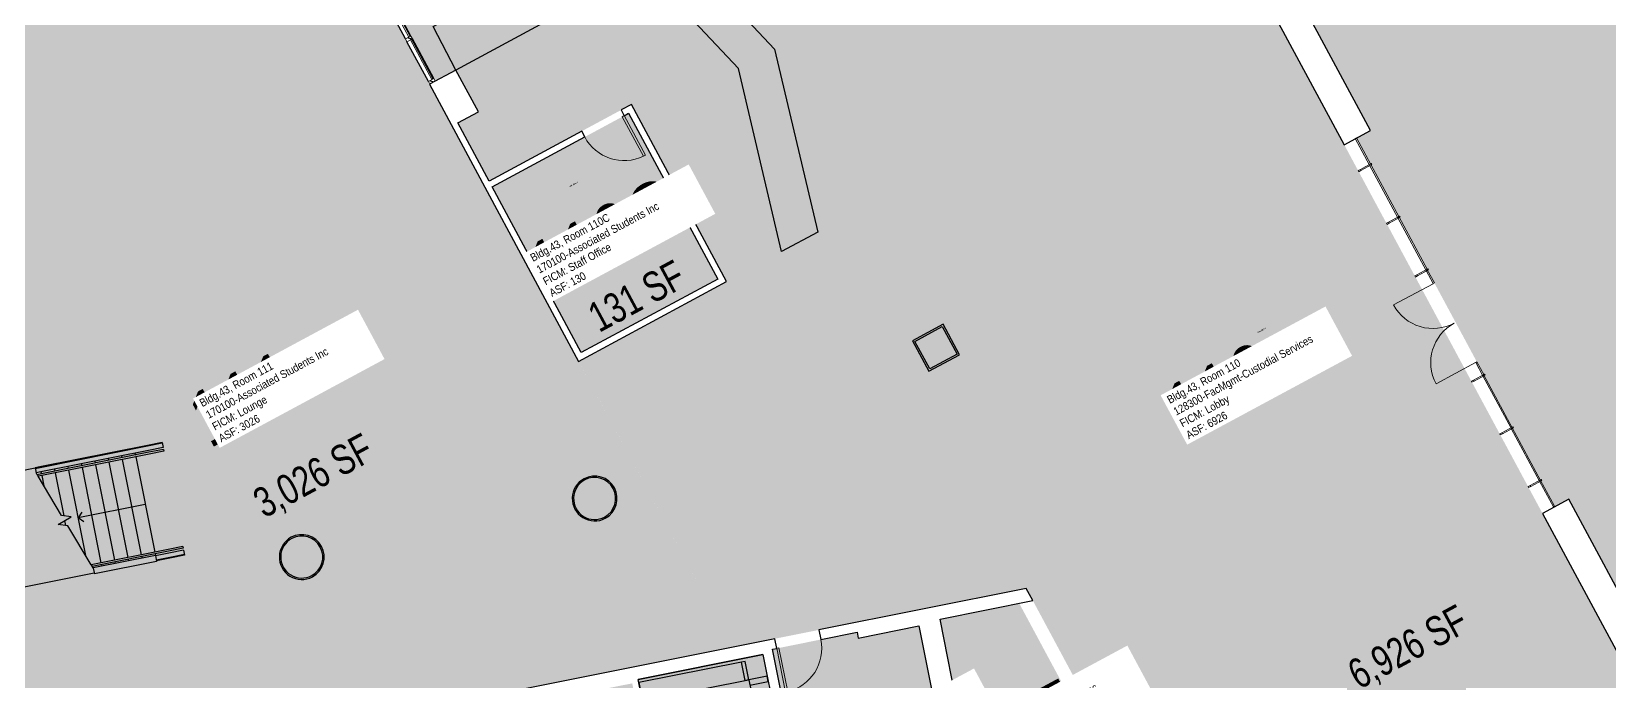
# Model space of a CAD drawing. Header units: inches. Extents: x 69213682 to 69221478, y 27658977 to 27667505.
# Drawn here: x 69216104 to 69217372, y 27664885 to 27665407 of the extents above; entities that cross this region are included whole.
import ezdxf
from ezdxf.enums import TextEntityAlignment as Align

# ---------------------------------------------------------------- set-up
doc = ezdxf.new("R2010")
doc.units = ezdxf.units.IN
doc.header["$LTSCALE"] = 100
doc.header["$MEASUREMENT"] = 0
for name, color, linetype in [('A-DOOR', 2, 'CONTINUOUS'), ('A-FLOR', 3, 'CONTINUOUS'), ('A-GLAZ', 1, 'CONTINUOUS'), ('A-IDEN-RNUM', 7, 'CONTINUOUS'), ('A-IDEN-SNUM', 4, 'CONTINUOUS'), ('A-IDEN-VNUM', 4, 'CONTINUOUS'), ('A-WALL', 5, 'CONTINUOUS'), ('AREA-TEXT', 3, 'CONTINUOUS'), ('Rooms-Category-Color', 7, 'CONTINUOUS'), ('Rooms-College-Color', 7, 'CONTINUOUS'), ('Rooms-Department-Color', 7, 'CONTINUOUS'), ('Rooms-Division-Color', 7, 'CONTINUOUS'), ('Rooms-Information', 7, 'CONTINUOUS')]:
    doc.layers.add(name, color=color, linetype=linetype)
doc.styles.add('CP_AREA', font='arial.ttf', dxfattribs={"height": 15})
doc.styles.add('CP_ROOMSNUMBER', font='arial.ttf', dxfattribs={"height": 1})
doc.styles.add('CP_ROOMVNUMBER', font='arial.ttf', dxfattribs={"width": 0.85, "height": 0.075})

# ---------------------------------------------------------------- blocks, each defined once
blk = doc.blocks.new('Single-Flush - 36_ x 84_ C1 SOLID CORE-1345-BACKGROUND Level 1 Parent View')
at = {"layer": 'A-DOOR', "lineweight": 20}
for p, q in [((16.2, -2.6), (16.2, -38.6)), ((18, -2.6), (16.2, -2.6)), ((18, -2.6), (18, -38.6)), ((18, -38.6), (16.2, -38.6))]:
    blk.add_line(p, q, dxfattribs=at)
at = {"layer": 'A-DOOR', "lineweight": 5}
blk.add_arc((18, -2.6), 36.1, 180, 267.2188, dxfattribs=at)
blk = doc.blocks.new('Single-Flush - 36_ x 84_-967-BACKGROUND Level 1 Parent View')
at = {"layer": 'A-DOOR', "lineweight": 20}
for p, q in [((16.2, 3.9), (16.2, 40)), ((18, 40), (16.2, 40)), ((18, 3.9), (18, 40)), ((18, 3.9), (16.2, 3.9))]:
    blk.add_line(p, q, dxfattribs=at)
at = {"layer": 'A-DOOR', "lineweight": 5}
blk.add_arc((18, 3.9), 36.1, 92.7812, 180, dxfattribs=at)
blk = doc.blocks.new('System Panel - Glazed-1036-BACKGROUND Level 1 Parent View')
at = {"layer": 'A-GLAZ', "lineweight": 15}
for p, q in [((11.8, 1.8), (-11.8, 1.8)), ((-11.8, 1.8), (-11.8, 0.7)), ((-11.8, 0.7), (11.8, 0.7)), ((11.8, 0.7), (11.8, 1.8))]:
    blk.add_line(p, q, dxfattribs=at)
blk = doc.blocks.new('System Panel - Glazed-1034-BACKGROUND Level 1 Parent View')
at = {"layer": 'A-GLAZ', "lineweight": 15}
for p, q in [((-12, 1.75), (-24, 1.75)), ((-24, 1.75), (-24, 0.75)), ((-24, 0.75), (-12, 0.75)), ((-12, 0.75), (-12, 1.75))]:
    blk.add_line(p, q, dxfattribs=at)
blk = doc.blocks.new('System Panel - Glazed-1033-BACKGROUND Level 1 Parent View')
at = {"layer": 'A-GLAZ', "lineweight": 15}
for p, q in [((24, 1.75), (-24, 1.75)), ((-24, 1.75), (-24, 0.75)), ((-24, 0.75), (24, 0.75)), ((24, 0.75), (24, 1.75))]:
    blk.add_line(p, q, dxfattribs=at)
blk = doc.blocks.new('System Panel - Glazed-1032-BACKGROUND Level 1 Parent View')
at = {"layer": 'A-GLAZ', "lineweight": 15}
for p, q in [((24, 1.75), (-24, 1.75)), ((-24, 1.75), (-24, 0.75)), ((-24, 0.75), (24, 0.75)), ((24, 0.75), (24, 1.75))]:
    blk.add_line(p, q, dxfattribs=at)
blk = doc.blocks.new('System Panel - Glazed-1031-BACKGROUND Level 1 Parent View')
at = {"layer": 'A-GLAZ', "lineweight": 15}
for p, q in [((24, 1.75), (-24, 1.75)), ((-24, 1.75), (-24, 0.75)), ((-24, 0.75), (24, 0.75)), ((24, 0.75), (24, 1.75))]:
    blk.add_line(p, q, dxfattribs=at)
blk = doc.blocks.new('System Panel - Glazed-1030-BACKGROUND Level 1 Parent View')
at = {"layer": 'A-GLAZ', "lineweight": 15}
for p, q in [((36.2, 1.8), (-36.2, 1.8)), ((-36.2, 1.8), (-36.2, 0.7)), ((-36.2, 0.7), (36.2, 0.7)), ((36.2, 0.7), (36.2, 1.8))]:
    blk.add_line(p, q, dxfattribs=at)
blk = doc.blocks.new('Racquetball Mullion30 - Racquetball Mullion-1029-BACKGROUND Level 1 Parent View')
at = {"layer": 'A-GLAZ', "lineweight": 15}
for p, q in [((-794.1, -841.5), (-795.1, -841.5)), ((-795.1, -841.5), (-795.1, -843.5)), ((-794.1, -843.5), (-795.1, -843.5)), ((-795.1, -843.5), (-795.1, -853.5)), ((-794.1, -841.5), (-794.1, -843.5)), ((-794.1, -853.5), (-794.1, -843.5)), ((-795.1, -853.5), (-794.1, -853.5))]:
    blk.add_line(p, q, dxfattribs=at)
blk = doc.blocks.new('Curtain Wall Dbl Glass - Curtain Wall Dbl Glass-1014-BACKGROUND Level 1 Parent View')
at = {"layer": 'A-DOOR', "lineweight": 20}
for p, q in [((-36, -2), (-36, -38)), ((36, -2), (36, -38))]:
    blk.add_line(p, q, dxfattribs=at)
at = {"layer": 'A-DOOR', "lineweight": 5}
for centre, start, end in [((-36, -2), 270, 0), ((36, -2), 180, 270)]:
    blk.add_arc(centre, 36, start, end, dxfattribs=at)
blk = doc.blocks.new('System Panel - Glazed-1013-BACKGROUND Level 1 Parent View')
at = {"layer": 'A-GLAZ', "lineweight": 15}
for p, q in [((24, 1.75), (12, 1.75)), ((12, 1.75), (12, 0.75)), ((12, 0.75), (24, 0.75)), ((24, 0.75), (24, 1.75))]:
    blk.add_line(p, q, dxfattribs=at)
blk = doc.blocks.new('Racquetball Mullion25 - Racquetball Mullion-948-BACKGROUND Level 1 Parent View')
at = {"layer": 'A-GLAZ', "lineweight": 15}
for p, q in [((-842.1, -841.5), (-843.1, -841.5)), ((-843.1, -841.5), (-843.1, -843.5)), ((-842.1, -843.5), (-843.1, -843.5)), ((-843.1, -843.5), (-843.1, -853.5)), ((-842.1, -841.5), (-842.1, -843.5)), ((-842.1, -853.5), (-842.1, -843.5)), ((-843.1, -853.5), (-842.1, -853.5))]:
    blk.add_line(p, q, dxfattribs=at)
blk = doc.blocks.new('Racquetball Mullion26 - Racquetball Mullion-947-BACKGROUND Level 1 Parent View')
at = {"layer": 'A-GLAZ', "lineweight": 15}
for p, q in [((-938.1, -841.5), (-939.1, -841.5)), ((-939.1, -841.5), (-939.1, -843.5)), ((-938.1, -843.5), (-939.1, -843.5)), ((-939.1, -843.5), (-939.1, -853.5)), ((-938.1, -841.5), (-938.1, -843.5)), ((-938.1, -853.5), (-938.1, -843.5)), ((-939.1, -853.5), (-938.1, -853.5))]:
    blk.add_line(p, q, dxfattribs=at)
blk = doc.blocks.new('Racquetball Mullion27 - Racquetball Mullion-946-BACKGROUND Level 1 Parent View')
at = {"layer": 'A-GLAZ', "lineweight": 15}
for p, q in [((-986.1, -841.5), (-987.1, -841.5)), ((-987.1, -841.5), (-987.1, -843.5)), ((-986.1, -843.5), (-987.1, -843.5)), ((-987.1, -843.5), (-987.1, -853.5)), ((-986.1, -841.5), (-986.1, -843.5)), ((-986.1, -853.5), (-986.1, -843.5)), ((-987.1, -853.5), (-986.1, -853.5))]:
    blk.add_line(p, q, dxfattribs=at)
blk = doc.blocks.new('Racquetball Mullion28 - Racquetball Mullion-945-BACKGROUND Level 1 Parent View')
at = {"layer": 'A-GLAZ', "lineweight": 15}
for p, q in [((-1034.1, -841.5), (-1035.1, -841.5)), ((-1035.1, -841.5), (-1035.1, -843.5)), ((-1034.1, -843.5), (-1035.1, -843.5)), ((-1035.1, -843.5), (-1035.1, -853.5)), ((-1034.1, -841.5), (-1034.1, -843.5)), ((-1034.1, -853.5), (-1034.1, -843.5)), ((-1035.1, -853.5), (-1034.1, -853.5))]:
    blk.add_line(p, q, dxfattribs=at)
blk = doc.blocks.new('Racquetball Mullion33 - Racquetball Mullion-869-BACKGROUND Level 1 Parent View')
at = {"layer": 'A-GLAZ', "lineweight": 15}
for p, q in [((-746.1, -841.5), (-747.1, -841.5)), ((-747.1, -841.5), (-747.1, -843.5)), ((-746.1, -843.5), (-747.1, -843.5)), ((-747.1, -843.5), (-747.1, -853.5)), ((-746.1, -841.5), (-746.1, -843.5)), ((-746.1, -853.5), (-746.1, -843.5)), ((-747.1, -853.5), (-746.1, -853.5))]:
    blk.add_line(p, q, dxfattribs=at)
blk = doc.blocks.new('System Panel - Glazed-921-BACKGROUND Level 1 Parent View')
at = {"layer": 'A-GLAZ', "lineweight": 15}
for p, q in [((26.75, 1.75), (-26.75, 1.75)), ((-26.75, 1.75), (-26.75, 0.75)), ((-26.75, 0.75), (26.75, 0.75)), ((26.75, 0.75), (26.75, 1.75))]:
    blk.add_line(p, q, dxfattribs=at)
blk = doc.blocks.new('System Panel - Glazed-922-BACKGROUND Level 1 Parent View')
at = {"layer": 'A-GLAZ', "lineweight": 15}
for p, q in [((18.125, 1.75), (-18.125, 1.75)), ((-18.125, 1.75), (-18.125, 0.75)), ((-18.125, 0.75), (18.125, 0.75)), ((18.125, 0.75), (18.125, 1.75))]:
    blk.add_line(p, q, dxfattribs=at)

msp = doc.modelspace()

# ---------------------------------------------------------------- hatches: boundary and pattern name
at = {"layer": 'A-GLAZ', "extrusion": (0, 0, -1)}
h = msp.add_hatch(dxfattribs=at)
h.set_pattern_fill('FP1_224', color=256, angle=-118.2896, style=0, pattern_type=2)
h.set_pattern_definition([(16.71, (-69216404.045, 27665402.34), (-6.9, 22.986), []), (16.71, (-69216401.202, 27665407.624), (16.086, 29.887), []), (16.71, (-69216406.89, 27665397.057), (16.086, 29.887), [])])
h.paths.add_polyline_path([(-69216404.7, 27665400.7), (-69216405.9, 27665398.5), (-69216410.3, 27665400.8), (-69216409.1, 27665403)], flags=0)
h = msp.add_hatch(dxfattribs=at)
h.set_pattern_fill('FP1_221', color=256, angle=-118.2896, style=0, pattern_type=2)
h.set_pattern_definition([(16.71, (-69216422.805, 27665367.485), (-6.9, 22.986), []), (16.71, (-69216419.961, 27665372.768), (16.086, 29.887), []), (16.71, (-69216425.649, 27665362.202), (16.086, 29.887), [])])
h.paths.add_polyline_path([(-69216423.1, 27665366.5), (-69216424.3, 27665364.3), (-69216428.7, 27665366.7), (-69216427.5, 27665368.9)], flags=0)
at = {"layer": 'Rooms-Category-Color', "true_color": 0xffe090}
for points in [[(69216885.9, 27665846.7), (69217996.9, 27666444.7), (69218729.8, 27665083), (69217625, 27664488.3), (69217624.3, 27664487.9), (69217624.1, 27664488.3), (69217600.9, 27664531.5), (69217515.6, 27664690), (69217521.3, 27664693.1), (69217339.3, 27665031.2), (69217328.1, 27665025.2), (69217168.8, 27665321), (69217180.1, 27665327.1), (69216998.1, 27665665.2), (69216986.8, 27665659.2)], [(69215700.3, 27664938.4), (69215742.4, 27664727.8), (69216667.3, 27664912.4), (69216315.6, 27665565.9), (69216117.9, 27665459.5), (69216103.7, 27665486), (69215896.8, 27665374.6), (69215899.3, 27665370), (69215870.2, 27665354.3), (69215903.6, 27665292.2), (69215932.7, 27665307.9), (69215942.8, 27665289.2), (69215925.1, 27665279.7), (69215947.9, 27665237.4), (69215965.5, 27665246.9), (69215977.8, 27665224), (69215959.9, 27665214.4), (69215972.6, 27665190.9), (69215966.2, 27665187.5), (69215993.8, 27665136.2), (69216000.1, 27665139.7), (69216004.5, 27665131.6), (69216022.4, 27665141.2), (69216034.7, 27665118.3)], [(69216908.7, 27664949.8), (69216834.2, 27664934.9), (69216869.7, 27664757), (69216951.6, 27664773.4), (69216948.7, 27664778.6), (69216979.8, 27664795.4), (69216897.8, 27664947.6)], [(69216817.2, 27664929.5), (69216768.5, 27664919.7), (69216767.5, 27664924.4), (69216699.7, 27664910.8), (69216735.8, 27664729.6), (69216852.4, 27664752.9)]]:
    msp.add_hatch(color=41, dxfattribs=at).paths.add_polyline_path(points)
at = {"layer": 'Rooms-Category-Color', "true_color": 0xadadad}
msp.add_hatch(color=253, dxfattribs=at).paths.add_polyline_path([(69216876, 27665841.4), (69217500.2, 27664681.7), (69217514.7, 27664689.5), (69217618.2, 27664497.2), (69217623.9, 27664486.6), (69217824.5, 27664594.5), (69217873.6, 27664503.4), (69217871.8, 27664502.4), (69217885.1, 27664477.8), (69217950, 27664512.7), (69218001.4, 27664417.2), (69218039.2, 27664268.2), (69218011.6, 27664262.7), (69218022.2, 27664209.6), (69217374.9, 27664080.4), (69217291.5, 27664235.4), (69217290.2, 27664242.1), (69217269.9, 27664238), (69217266.8, 27664253.7), (69217229.5, 27664246.3), (69217227.1, 27664258), (69217220, 27664256.6), (69217213, 27664291.9), (69217215.7, 27664292.5), (69217216.1, 27664291.5), (69217225.1, 27664296.4), (69217257, 27664302.7), (69216963, 27664848.9), (69216903.5, 27664959.6), (69216667.3, 27664912.4), (69216543.8, 27665141.9), (69216662.7, 27665205.9), (69216586.2, 27665348.1), (69216471.9, 27665286.6), (69216446.8, 27665333.3), (69216463.3, 27665342.2), (69216445.3, 27665375.7), (69216428.7, 27665366.7), (69216330.1, 27665549.9), (69216400.4, 27665587.7), (69216885, 27665846.3)])
at = {"layer": 'Rooms-Category-Color', "true_color": 0xfa9ba3}
msp.add_hatch(color=241, dxfattribs=at).paths.add_polyline_path([(69216474.4, 27665282), (69216546, 27665149), (69216655.6, 27665208), (69216584, 27665341)])
at = {"layer": 'Rooms-Category-Color', "true_color": 0xfbafa2}
msp.add_hatch(color=21, dxfattribs=at).paths.add_polyline_path([(69216476.9, 27664509), (69216458.2, 27664505.3), (69216420.8, 27664692.6), (69216439.6, 27664696.3), (69216421.3, 27664786.6), (69216254.4, 27664753.3), (69216241.7, 27664816.6), (69216312.6, 27664830.8), (69216535.9, 27664875.4), (69216554.1, 27664784.5), (69216559.2, 27664785.5), (69216541.5, 27664874.4), (69216586.9, 27664883.4), (69216590, 27664868), (69216595.2, 27664869), (69216591.7, 27664886.5), (69216691.9, 27664906.5), (69216728.1, 27664724.9), (69216636.9, 27664706.7), (69216634, 27664721.3), (69216598.7, 27664714.2), (69216601.6, 27664699.6), (69216577.3, 27664694.8), (69216571.3, 27664725.1), (69216566.1, 27664724.1), (69216580.3, 27664652.9), (69216585.5, 27664654), (69216579.4, 27664684.4), (69216858.2, 27664740), (69216899.5, 27664533), (69216615.6, 27664476.3), (69216619.7, 27664455.9), (69216627.9, 27664414.5), (69216911.8, 27664471.2), (69217004.1, 27664009.1)])
at = {"layer": 'Rooms-College-Color', "true_color": 0xadadad}
for points in [[(69216885.9, 27665846.7), (69217996.9, 27666444.7), (69218729.8, 27665083), (69217625, 27664488.3), (69217624.3, 27664487.9), (69217624.1, 27664488.3), (69217600.9, 27664531.5), (69217515.6, 27664690), (69217521.3, 27664693.1), (69217339.3, 27665031.2), (69217328.1, 27665025.2), (69217168.8, 27665321), (69217180.1, 27665327.1), (69216998.1, 27665665.2), (69216986.8, 27665659.2)], [(69216876, 27665841.4), (69217500.2, 27664681.7), (69217514.7, 27664689.5), (69217618.2, 27664497.2), (69217623.9, 27664486.6), (69217824.5, 27664594.5), (69217873.6, 27664503.4), (69217871.8, 27664502.4), (69217885.1, 27664477.8), (69217950, 27664512.7), (69218001.4, 27664417.2), (69218039.2, 27664268.2), (69218011.6, 27664262.7), (69218022.2, 27664209.6), (69217374.9, 27664080.4), (69217291.5, 27664235.4), (69217290.2, 27664242.1), (69217269.9, 27664238), (69217266.8, 27664253.7), (69217229.5, 27664246.3), (69217227.1, 27664258), (69217220, 27664256.6), (69217213, 27664291.9), (69217215.7, 27664292.5), (69217216.1, 27664291.5), (69217225.1, 27664296.4), (69217257, 27664302.7), (69216963, 27664848.9), (69216903.5, 27664959.6), (69216667.3, 27664912.4), (69216543.8, 27665141.9), (69216662.7, 27665205.9), (69216586.2, 27665348.1), (69216471.9, 27665286.6), (69216446.8, 27665333.3), (69216463.3, 27665342.2), (69216445.3, 27665375.7), (69216428.7, 27665366.7), (69216330.1, 27665549.9), (69216400.4, 27665587.7), (69216885, 27665846.3)], [(69215700.3, 27664938.4), (69215742.4, 27664727.8), (69216667.3, 27664912.4), (69216315.6, 27665565.9), (69216117.9, 27665459.5), (69216103.7, 27665486), (69215896.8, 27665374.6), (69215899.3, 27665370), (69215870.2, 27665354.3), (69215903.6, 27665292.2), (69215932.7, 27665307.9), (69215942.8, 27665289.2), (69215925.1, 27665279.7), (69215947.9, 27665237.4), (69215965.5, 27665246.9), (69215977.8, 27665224), (69215959.9, 27665214.4), (69215972.6, 27665190.9), (69215966.2, 27665187.5), (69215993.8, 27665136.2), (69216000.1, 27665139.7), (69216004.5, 27665131.6), (69216022.4, 27665141.2), (69216034.7, 27665118.3)], [(69216474.4, 27665282), (69216546, 27665149), (69216655.6, 27665208), (69216584, 27665341)], [(69216908.7, 27664949.8), (69216834.2, 27664934.9), (69216869.7, 27664757), (69216951.6, 27664773.4), (69216948.7, 27664778.6), (69216979.8, 27664795.4), (69216897.8, 27664947.6)], [(69216817.2, 27664929.5), (69216768.5, 27664919.7), (69216767.5, 27664924.4), (69216699.7, 27664910.8), (69216735.8, 27664729.6), (69216852.4, 27664752.9)]]:
    msp.add_hatch(color=253, dxfattribs=at).paths.add_polyline_path(points)
at = {"layer": 'Rooms-College-Color', "true_color": 0xffe090}
msp.add_hatch(color=41, dxfattribs=at).paths.add_polyline_path([(69216476.9, 27664509), (69216458.2, 27664505.3), (69216420.8, 27664692.6), (69216439.6, 27664696.3), (69216421.3, 27664786.6), (69216254.4, 27664753.3), (69216241.7, 27664816.6), (69216312.6, 27664830.8), (69216535.9, 27664875.4), (69216554.1, 27664784.5), (69216559.2, 27664785.5), (69216541.5, 27664874.4), (69216586.9, 27664883.4), (69216590, 27664868), (69216595.2, 27664869), (69216591.7, 27664886.5), (69216691.9, 27664906.5), (69216728.1, 27664724.9), (69216636.9, 27664706.7), (69216634, 27664721.3), (69216598.7, 27664714.2), (69216601.6, 27664699.6), (69216577.3, 27664694.8), (69216571.3, 27664725.1), (69216566.1, 27664724.1), (69216580.3, 27664652.9), (69216585.5, 27664654), (69216579.4, 27664684.4), (69216858.2, 27664740), (69216899.5, 27664533), (69216615.6, 27664476.3), (69216619.7, 27664455.9), (69216627.9, 27664414.5), (69216911.8, 27664471.2), (69217004.1, 27664009.1)])
at = {"layer": 'Rooms-Department-Color', "true_color": 0x604aed}
for points in [[(69216885.9, 27665846.7), (69217996.9, 27666444.7), (69218729.8, 27665083), (69217625, 27664488.3), (69217624.3, 27664487.9), (69217624.1, 27664488.3), (69217600.9, 27664531.5), (69217515.6, 27664690), (69217521.3, 27664693.1), (69217339.3, 27665031.2), (69217328.1, 27665025.2), (69217168.8, 27665321), (69217180.1, 27665327.1), (69216998.1, 27665665.2), (69216986.8, 27665659.2)], [(69215700.3, 27664938.4), (69215742.4, 27664727.8), (69216667.3, 27664912.4), (69216315.6, 27665565.9), (69216117.9, 27665459.5), (69216103.7, 27665486), (69215896.8, 27665374.6), (69215899.3, 27665370), (69215870.2, 27665354.3), (69215903.6, 27665292.2), (69215932.7, 27665307.9), (69215942.8, 27665289.2), (69215925.1, 27665279.7), (69215947.9, 27665237.4), (69215965.5, 27665246.9), (69215977.8, 27665224), (69215959.9, 27665214.4), (69215972.6, 27665190.9), (69215966.2, 27665187.5), (69215993.8, 27665136.2), (69216000.1, 27665139.7), (69216004.5, 27665131.6), (69216022.4, 27665141.2), (69216034.7, 27665118.3)], [(69216474.4, 27665282), (69216546, 27665149), (69216655.6, 27665208), (69216584, 27665341)], [(69216908.7, 27664949.8), (69216834.2, 27664934.9), (69216869.7, 27664757), (69216951.6, 27664773.4), (69216948.7, 27664778.6), (69216979.8, 27664795.4), (69216897.8, 27664947.6)], [(69216817.2, 27664929.5), (69216768.5, 27664919.7), (69216767.5, 27664924.4), (69216699.7, 27664910.8), (69216735.8, 27664729.6), (69216852.4, 27664752.9)]]:
    msp.add_hatch(color=173, dxfattribs=at).paths.add_polyline_path(points)
at = {"layer": 'Rooms-Department-Color', "true_color": 0xacacac}
msp.add_hatch(color=253, dxfattribs=at).paths.add_polyline_path([(69216876, 27665841.4), (69217500.2, 27664681.7), (69217514.7, 27664689.5), (69217618.2, 27664497.2), (69217623.9, 27664486.6), (69217824.5, 27664594.5), (69217873.6, 27664503.4), (69217871.8, 27664502.4), (69217885.1, 27664477.8), (69217950, 27664512.7), (69218001.4, 27664417.2), (69218039.2, 27664268.2), (69218011.6, 27664262.7), (69218022.2, 27664209.6), (69217374.9, 27664080.4), (69217291.5, 27664235.4), (69217290.2, 27664242.1), (69217269.9, 27664238), (69217266.8, 27664253.7), (69217229.5, 27664246.3), (69217227.1, 27664258), (69217220, 27664256.6), (69217213, 27664291.9), (69217215.7, 27664292.5), (69217216.1, 27664291.5), (69217225.1, 27664296.4), (69217257, 27664302.7), (69216963, 27664848.9), (69216903.5, 27664959.6), (69216667.3, 27664912.4), (69216543.8, 27665141.9), (69216662.7, 27665205.9), (69216586.2, 27665348.1), (69216471.9, 27665286.6), (69216446.8, 27665333.3), (69216463.3, 27665342.2), (69216445.3, 27665375.7), (69216428.7, 27665366.7), (69216330.1, 27665549.9), (69216400.4, 27665587.7), (69216885, 27665846.3)])
at = {"layer": 'Rooms-Department-Color', "true_color": 0xffe090}
msp.add_hatch(color=41, dxfattribs=at).paths.add_polyline_path([(69216476.9, 27664509), (69216458.2, 27664505.3), (69216420.8, 27664692.6), (69216439.6, 27664696.3), (69216421.3, 27664786.6), (69216254.4, 27664753.3), (69216241.7, 27664816.6), (69216312.6, 27664830.8), (69216535.9, 27664875.4), (69216554.1, 27664784.5), (69216559.2, 27664785.5), (69216541.5, 27664874.4), (69216586.9, 27664883.4), (69216590, 27664868), (69216595.2, 27664869), (69216591.7, 27664886.5), (69216691.9, 27664906.5), (69216728.1, 27664724.9), (69216636.9, 27664706.7), (69216634, 27664721.3), (69216598.7, 27664714.2), (69216601.6, 27664699.6), (69216577.3, 27664694.8), (69216571.3, 27664725.1), (69216566.1, 27664724.1), (69216580.3, 27664652.9), (69216585.5, 27664654), (69216579.4, 27664684.4), (69216858.2, 27664740), (69216899.5, 27664533), (69216615.6, 27664476.3), (69216619.7, 27664455.9), (69216627.9, 27664414.5), (69216911.8, 27664471.2), (69217004.1, 27664009.1)])
at = {"layer": 'Rooms-Division-Color', "true_color": 0x604aed}
for points in [[(69216885.9, 27665846.7), (69217996.9, 27666444.7), (69218729.8, 27665083), (69217625, 27664488.3), (69217624.3, 27664487.9), (69217624.1, 27664488.3), (69217600.9, 27664531.5), (69217515.6, 27664690), (69217521.3, 27664693.1), (69217339.3, 27665031.2), (69217328.1, 27665025.2), (69217168.8, 27665321), (69217180.1, 27665327.1), (69216998.1, 27665665.2), (69216986.8, 27665659.2)], [(69215700.3, 27664938.4), (69215742.4, 27664727.8), (69216667.3, 27664912.4), (69216315.6, 27665565.9), (69216117.9, 27665459.5), (69216103.7, 27665486), (69215896.8, 27665374.6), (69215899.3, 27665370), (69215870.2, 27665354.3), (69215903.6, 27665292.2), (69215932.7, 27665307.9), (69215942.8, 27665289.2), (69215925.1, 27665279.7), (69215947.9, 27665237.4), (69215965.5, 27665246.9), (69215977.8, 27665224), (69215959.9, 27665214.4), (69215972.6, 27665190.9), (69215966.2, 27665187.5), (69215993.8, 27665136.2), (69216000.1, 27665139.7), (69216004.5, 27665131.6), (69216022.4, 27665141.2), (69216034.7, 27665118.3)], [(69216474.4, 27665282), (69216546, 27665149), (69216655.6, 27665208), (69216584, 27665341)], [(69216908.7, 27664949.8), (69216834.2, 27664934.9), (69216869.7, 27664757), (69216951.6, 27664773.4), (69216948.7, 27664778.6), (69216979.8, 27664795.4), (69216897.8, 27664947.6)], [(69216817.2, 27664929.5), (69216768.5, 27664919.7), (69216767.5, 27664924.4), (69216699.7, 27664910.8), (69216735.8, 27664729.6), (69216852.4, 27664752.9)]]:
    msp.add_hatch(color=173, dxfattribs=at).paths.add_polyline_path(points)
at = {"layer": 'Rooms-Division-Color', "true_color": 0xadadad}
msp.add_hatch(color=253, dxfattribs=at).paths.add_polyline_path([(69216876, 27665841.4), (69217500.2, 27664681.7), (69217514.7, 27664689.5), (69217618.2, 27664497.2), (69217623.9, 27664486.6), (69217824.5, 27664594.5), (69217873.6, 27664503.4), (69217871.8, 27664502.4), (69217885.1, 27664477.8), (69217950, 27664512.7), (69218001.4, 27664417.2), (69218039.2, 27664268.2), (69218011.6, 27664262.7), (69218022.2, 27664209.6), (69217374.9, 27664080.4), (69217291.5, 27664235.4), (69217290.2, 27664242.1), (69217269.9, 27664238), (69217266.8, 27664253.7), (69217229.5, 27664246.3), (69217227.1, 27664258), (69217220, 27664256.6), (69217213, 27664291.9), (69217215.7, 27664292.5), (69217216.1, 27664291.5), (69217225.1, 27664296.4), (69217257, 27664302.7), (69216963, 27664848.9), (69216903.5, 27664959.6), (69216667.3, 27664912.4), (69216543.8, 27665141.9), (69216662.7, 27665205.9), (69216586.2, 27665348.1), (69216471.9, 27665286.6), (69216446.8, 27665333.3), (69216463.3, 27665342.2), (69216445.3, 27665375.7), (69216428.7, 27665366.7), (69216330.1, 27665549.9), (69216400.4, 27665587.7), (69216885, 27665846.3)])
at = {"layer": 'Rooms-Division-Color', "true_color": 0xffe090}
msp.add_hatch(color=41, dxfattribs=at).paths.add_polyline_path([(69216476.9, 27664509), (69216458.2, 27664505.3), (69216420.8, 27664692.6), (69216439.6, 27664696.3), (69216421.3, 27664786.6), (69216254.4, 27664753.3), (69216241.7, 27664816.6), (69216312.6, 27664830.8), (69216535.9, 27664875.4), (69216554.1, 27664784.5), (69216559.2, 27664785.5), (69216541.5, 27664874.4), (69216586.9, 27664883.4), (69216590, 27664868), (69216595.2, 27664869), (69216591.7, 27664886.5), (69216691.9, 27664906.5), (69216728.1, 27664724.9), (69216636.9, 27664706.7), (69216634, 27664721.3), (69216598.7, 27664714.2), (69216601.6, 27664699.6), (69216577.3, 27664694.8), (69216571.3, 27664725.1), (69216566.1, 27664724.1), (69216580.3, 27664652.9), (69216585.5, 27664654), (69216579.4, 27664684.4), (69216858.2, 27664740), (69216899.5, 27664533), (69216615.6, 27664476.3), (69216619.7, 27664455.9), (69216627.9, 27664414.5), (69216911.8, 27664471.2), (69217004.1, 27664009.1)])

# ---------------------------------------------------------------- linework, layer by layer
at = {"layer": 'A-FLOR'}
for p, q in [((69216836.6, 27665171.8), (69216812, 27665158.5)), ((69216849.9, 27665147.1), (69216836.6, 27665171.8)), ((69216812, 27665158.5), (69216825.3, 27665133.9)), ((69216814, 27665157.9), (69216836, 27665169.8)), ((69216836, 27665169.8), (69216847.9, 27665147.7)), ((69216825.9, 27665135.9), (69216814, 27665157.9)), ((69216825.3, 27665133.9), (69216849.9, 27665147.1)), ((69216847.9, 27665147.7), (69216825.9, 27665135.9)), ((69216197.4, 27665074.4), (69216111.1, 27665057.1)), ((69216197.4, 27665074.2), (69216111.1, 27665057)), ((69216197.5, 27665073.8), (69216111.2, 27665056.5)), ((69216198.2, 27665070.3), (69216111.9, 27665053.1)), ((69216209.2, 27665076.7), (69216197.4, 27665074.4)), ((69216209.2, 27665076.6), (69216197.4, 27665074.2)), ((69216209.3, 27665076.1), (69216197.5, 27665073.8)), ((69216210, 27665072.7), (69216198.2, 27665070.3)), ((69216210.3, 27665071.2), (69216198.5, 27665068.9)), ((69216210.6, 27665069.7), (69216198.8, 27665067.4)), ((69216209.2, 27665076.7), (69216210, 27665072.7)), ((69216209.2, 27665076.6), (69216209.3, 27665076.1)), ((69216210.3, 27665071.2), (69216210.6, 27665069.7)), ((69216111.1, 27665057.1), (69216107.2, 27665056.4)), ((69216111.1, 27665057), (69216107.2, 27665056.2)), ((69216198.5, 27665068.9), (69216112.2, 27665051.6)), ((69216198.8, 27665067.4), (69216112.5, 27665050.2)), ((69216133.5, 27665057.4), (69216133.8, 27665055.9)), ((69216144.3, 27665059.6), (69216144.6, 27665058.1)), ((69216155.1, 27665061.7), (69216155.4, 27665060.2)), ((69216155.7, 27665058.8), (69216170.9, 27664982.3)), ((69216165.9, 27665063.9), (69216166.2, 27665062.4)), ((69216166.4, 27665060.9), (69216181.7, 27664984.4)), ((69216176.6, 27665066), (69216176.9, 27665064.5)), ((69216177.2, 27665063.1), (69216192.5, 27664986.6)), ((69216187.4, 27665068.2), (69216187.7, 27665066.7)), ((69216188, 27665065.2), (69216203.3, 27664988.7)), ((69215980.6, 27665031.1), (69216107.2, 27665056.4)), ((69216107.2, 27665056.4), (69216108, 27665052.3)), ((69216107.2, 27665056.2), (69216107.3, 27665055.7)), ((69216111.2, 27665056.5), (69216107.3, 27665055.7)), ((69216111.9, 27665053.1), (69216108, 27665052.3)), ((69216108.8, 27665050.9), (69216108, 27665052.3)), ((69216112.2, 27665051.6), (69216108.8, 27665050.9)), ((69216108.8, 27665050.9), (69216109.6, 27665049.6)), ((69216112.5, 27665050.2), (69216109.6, 27665049.6)), ((69216128.5, 27665018.2), (69216109.6, 27665049.6)), ((69216111.9, 27665053.1), (69216112.2, 27665051.6)), ((69216112.5, 27665050.2), (69216114.1, 27665042.1)), ((69216122.7, 27665055.2), (69216123, 27665053.8)), ((69216123.3, 27665052.3), (69216130.2, 27665017.9)), ((69216134.1, 27665054.5), (69216147.7, 27664986)), ((69216144.9, 27665056.6), (69216160.1, 27664980.1)), ((69216195.7, 27665027), (69216141.7, 27665016.2)), ((69216144.8, 27665020.8), (69216141.7, 27665016.2)), ((69216125.8, 27665011), (69216136.1, 27665017.1)), ((69216133.4, 27665009.9), (69216125.8, 27665011)), ((69216136.1, 27665017.1), (69216128.5, 27665018.2)), ((69216130.9, 27665014.1), (69216131.7, 27665010.2)), ((69216152.2, 27664978.5), (69216133.4, 27665009.9)), ((69216146.3, 27665013.2), (69216141.7, 27665016.2)), ((69216214.1, 27664990.9), (69216152.2, 27664978.5)), ((69216214.4, 27664989.4), (69216153, 27664977.2)), ((69216203.8, 27664986.1), (69216153.7, 27664976.1)), ((69216204.8, 27664981.3), (69216154.8, 27664971.3)), ((69216171.2, 27664980.8), (69216171.5, 27664979.6)), ((69216182, 27664983), (69216182.2, 27664981.8)), ((69216192.8, 27664985.1), (69216193, 27664983.9)), ((69216203.6, 27664987.3), (69216203.8, 27664986.1)), ((69216203.8, 27664986.1), (69216204.8, 27664981.3)), ((69216214.7, 27664987.9), (69216203.9, 27664985.8)), ((69216215.3, 27664984.5), (69216204.6, 27664982.4)), ((69216215.4, 27664984), (69216204.7, 27664981.9)), ((69216215.5, 27664983.9), (69216204.7, 27664981.7)), ((69216225.8, 27664993.2), (69216214.1, 27664990.9)), ((69216226.1, 27664991.8), (69216214.4, 27664989.4)), ((69216226.4, 27664990.3), (69216214.7, 27664987.9)), ((69216227.1, 27664986.9), (69216215.3, 27664984.5)), ((69216227.2, 27664986.4), (69216215.4, 27664984)), ((69216227.2, 27664986.3), (69216215.5, 27664983.9)), ((69216225.8, 27664993.2), (69216226.1, 27664991.8)), ((69216226.4, 27664990.3), (69216227.2, 27664986.3)), ((69216227.1, 27664986.9), (69216227.2, 27664986.4)), ((69216154.7, 27664971.8), (69215998.6, 27664940.6)), ((69216152.2, 27664978.5), (69216153, 27664977.2)), ((69216153.7, 27664976.1), (69216153, 27664977.2)), ((69216153.7, 27664976.1), (69216153.9, 27664975.8)), ((69216153.9, 27664975.8), (69216154.8, 27664971.3)), ((69216160.4, 27664978.7), (69216160.7, 27664977.4)), ((69216591.7, 27664886.5), (69216691.9, 27664906.5)), ((69216677.6, 27664901), (69216674.6, 27664900.4)), ((69216680.5, 27664886.3), (69216677.6, 27664901)), ((69216680.5, 27664886.3), (69216677.5, 27664885.7)), ((69216677.5, 27664885.7), (69216680.5, 27664886.3)), ((69216695.2, 27664889.2), (69216680.5, 27664886.3)), ((69216680.5, 27664886.3), (69216683.7, 27664870.6)), ((69216680.5, 27664886.3), (69216681.4, 27664882)), ((69216681.4, 27664882), (69216696.1, 27664885)), ((69216696.1, 27664885), (69216695.2, 27664889.2))]:
    msp.add_line(p, q, dxfattribs=at)
for points in [[(69216445.3, 27665375.7), (69216426.9, 27665410.6), (69216597.7, 27665502.5), (69216701.1, 27665392.6), (69216735.9, 27665245.6), (69216706.9, 27665230), (69216672.2, 27665377), (69216596.4, 27665457.4), (69216445.3, 27665375.7)], [(69216592.2, 27664884), (69216595.1, 27664869.3), (69216677.5, 27664885.7), (69216674.6, 27664900.4), (69216592.2, 27664884)]]:
    msp.add_lwpolyline(points, dxfattribs=at)
for centre, radius, start, end in [((69216556.7, 27665031.8), 18, 118.2896, 298.2896), ((69216556.7, 27665031.8), 16.9, 118.2896, 298.2896), ((69216556.7, 27665031.8), 18, 298.2896, 118.2896), ((69216556.7, 27665031.8), 16.9, 298.2896, 118.2896), ((69216321.4, 27664984.8), 18, 118.2896, 298.2896), ((69216321.4, 27664984.8), 16.9, 118.2896, 298.2896), ((69216321.4, 27664984.8), 18, 298.2896, 118.2896), ((69216321.4, 27664984.8), 16.9, 298.2896, 118.2896)]:
    msp.add_arc(centre, radius, start, end, dxfattribs=at)
at = {"layer": 'A-GLAZ'}
for p, q in [((69216409.1, 27665403), (69216383.8, 27665450.1)), ((69216404.7, 27665400.7), (69216379.4, 27665447.8)), ((69216427.5, 27665368.9), (69216410.3, 27665400.8)), ((69216423.1, 27665366.5), (69216405.9, 27665398.5))]:
    msp.add_line(p, q, dxfattribs=at)
at = {"layer": 'A-GLAZ', "lineweight": 20, "extrusion": (0, 0, -1)}
for p, q in [((69216409.1, 27665403), (69216404.7, 27665400.7)), ((69216404.7, 27665400.7), (69216405.9, 27665398.5)), ((69216405.9, 27665398.5), (69216410.3, 27665400.8)), ((69216410.3, 27665400.8), (69216409.1, 27665403)), ((69216427.5, 27665368.9), (69216423.1, 27665366.5)), ((69216423.1, 27665366.5), (69216424.3, 27665364.3)), ((69216424.3, 27665364.3), (69216428.7, 27665366.7)), ((69216428.7, 27665366.7), (69216427.5, 27665368.9))]:
    msp.add_line(p, q, dxfattribs=at)
at = {"layer": 'A-WALL'}
for p, q in [((69217180.1, 27665327.1), (69216998.1, 27665665.2)), ((69216976.9, 27665653.9), (69217158.9, 27665315.7)), ((69216445.3, 27665375.7), (69216424.1, 27665364.3)), ((69216463.3, 27665342.2), (69216445.3, 27665375.7)), ((69216424.1, 27665364.3), (69216543.8, 27665141.9)), ((69216446.8, 27665333.3), (69216463.3, 27665342.2)), ((69216586.2, 27665348.1), (69216578, 27665343.8)), ((69216578, 27665343.8), (69216580.5, 27665339.1)), ((69216580.5, 27665339.1), (69216584, 27665341)), ((69216584, 27665341), (69216655.6, 27665208)), ((69216662.7, 27665205.9), (69216586.2, 27665348.1)), ((69216471.9, 27665286.6), (69216446.8, 27665333.3)), ((69216546.3, 27665326.7), (69216471.9, 27665286.6)), ((69216548.8, 27665322.1), (69216546.3, 27665326.7)), ((69217158.9, 27665315.7), (69217180.1, 27665327.1)), ((69216474.4, 27665282), (69216548.8, 27665322.1)), ((69216546, 27665149), (69216474.4, 27665282)), ((69216543.8, 27665141.9), (69216662.7, 27665205.9)), ((69216655.6, 27665208), (69216546, 27665149)), ((69217339.3, 27665031.2), (69217318.2, 27665019.8)), ((69217318.2, 27665019.8), (69217500.2, 27664681.7)), ((69217521.3, 27664693.1), (69217339.3, 27665031.2)), ((69216903.5, 27664959.6), (69216736.8, 27664926.3)), ((69216908.7, 27664949.8), (69216903.5, 27664959.6)), ((69216834.2, 27664934.9), (69216908.7, 27664949.8)), ((69216869.7, 27664757), (69216834.2, 27664934.9)), ((69216701.5, 27664919.2), (69216310.5, 27664841.2)), ((69216703, 27664911.5), (69216701.5, 27664919.2)), ((69216736.8, 27664926.3), (69216738.3, 27664918.6)), ((69216738.3, 27664918.6), (69216767.5, 27664924.4)), ((69216767.5, 27664924.4), (69216768.5, 27664919.7)), ((69216768.5, 27664919.7), (69216817.2, 27664929.5)), ((69216817.2, 27664929.5), (69216852.4, 27664752.9)), ((69216691.9, 27664906.5), (69216591.7, 27664886.5)), ((69216691.9, 27664906.5), (69216728.1, 27664724.9)), ((69216699.7, 27664910.8), (69216703, 27664911.5)), ((69216735.8, 27664729.6), (69216699.7, 27664910.8)), ((69216595.2, 27664869), (69216591.7, 27664886.5))]:
    msp.add_line(p, q, dxfattribs=at)

# ---------------------------------------------------------------- block references
at = {"layer": 'A-DOOR'}
for name, p, rotation in [('Single-Flush - 36_ x 84_ C1 SOLID CORE-1345-BACKGROUND Level 1 Parent View', (69216563.4, 27665332.9), 28.28964835649788), ('Curtain Wall Dbl Glass - Curtain Wall Dbl Glass-1014-BACKGROUND Level 1 Parent View', (69217249.1, 27665173.5), 298.2896483564979), ('Single-Flush - 36_ x 84_-967-BACKGROUND Level 1 Parent View', (69216719.9, 27664918.9), 191.2896483564903)]:
    msp.add_blockref(name, p, dxfattribs=dict(at, rotation=rotation))
at = {"layer": 'A-GLAZ'}
for name, p, rotation in [('System Panel - Glazed-921-BACKGROUND Level 1 Parent View', (69216394.2, 27665425.4), 298.2896483564979), ('System Panel - Glazed-922-BACKGROUND Level 1 Parent View', (69216416.7, 27665383.7), 298.2896483564979), ('System Panel - Glazed-1030-BACKGROUND Level 1 Parent View', (69217186.5, 27665289.9), 118.2896483564979), ('System Panel - Glazed-1033-BACKGROUND Level 1 Parent View', (69217215, 27665236.9), 118.2896483564979), ('System Panel - Glazed-1013-BACKGROUND Level 1 Parent View', (69217237.7, 27665194.6), 118.2896483564979), ('System Panel - Glazed-1034-BACKGROUND Level 1 Parent View', (69217260.5, 27665152.3), 118.2896483564979), ('System Panel - Glazed-1031-BACKGROUND Level 1 Parent View', (69217283.2, 27665110.1), 118.2896483564979), ('System Panel - Glazed-1032-BACKGROUND Level 1 Parent View', (69217306, 27665067.8), 118.2896483564979), ('System Panel - Glazed-1036-BACKGROUND Level 1 Parent View', (69217322.9, 27665036.3), 118.2896483564979)]:
    msp.add_blockref(name, p, dxfattribs=dict(at, rotation=rotation))
at = {"layer": 'A-GLAZ', "lineweight": 15, "rotation": 118.2896483564979}
for name in ['Racquetball Mullion33 - Racquetball Mullion-869-BACKGROUND Level 1 Parent View', 'Racquetball Mullion30 - Racquetball Mullion-1029-BACKGROUND Level 1 Parent View', 'Racquetball Mullion25 - Racquetball Mullion-948-BACKGROUND Level 1 Parent View', 'Racquetball Mullion26 - Racquetball Mullion-947-BACKGROUND Level 1 Parent View', 'Racquetball Mullion27 - Racquetball Mullion-946-BACKGROUND Level 1 Parent View', 'Racquetball Mullion28 - Racquetball Mullion-945-BACKGROUND Level 1 Parent View']:
    msp.add_blockref(name, (69216075.5, 27665553.2), dxfattribs=at)

# ---------------------------------------------------------------- texts
at = {"layer": 'A-IDEN-RNUM', "style": 'CP_ROOMSNUMBER', "width": 0.85}
for s, p in [('0110-C0', (69216536.6, 27665281.6)), ('0110-00', (69217089.5, 27665164.5)), ('0111-00', (69216325.3, 27665141.7))]:
    msp.add_text(s, height=1, rotation=28.29, dxfattribs=at).set_placement(p)
at = {"layer": 'A-IDEN-SNUM', "style": 'CP_ROOMSNUMBER', "width": 0.85}
for s, p in [('04300110C0', (69216536.6, 27665281.6)), ('0430011000', (69217089.5, 27665164.5)), ('0430011100', (69216325.3, 27665141.7))]:
    msp.add_text(s, height=1, rotation=28.29, dxfattribs=at).set_placement(p)
at = {"layer": 'A-IDEN-VNUM', "style": 'CP_ROOMVNUMBER', "width": 0.85}
for s, p in [('110C', (69216565.6, 27665242.1)), ('111', (69216275.8, 27665112.5)), ('110', (69217060.3, 27665119)), ('125', (69216904.4, 27664848.5))]:
    msp.add_text(s, height=45, rotation=28.29, dxfattribs=at).set_placement(p, align=Align.MIDDLE)
at = {"layer": 'AREA-TEXT', "style": 'CP_AREA', "width": 0.75}
for s, p in [('131 SF', (69216590.3, 27665194.4)), ('3,026 SF', (69216330.5, 27665050.4)), ('6,926 SF', (69217209.9, 27664912.8))]:
    msp.add_text(s, height=24, rotation=28.29, dxfattribs=at).set_placement(p, align=Align.MIDDLE_CENTER)

# ---------------------------------------------------------------- next in the draw order: texts
at = {"layer": 'Rooms-Information', "char_height": 6.429, "width": 144, "attachment_point": 7, "rotation": 28.29, "style": 'CP_ROOMVNUMBER', "bg_fill": 3, "box_fill_scale": 1.5, "bg_fill_color": 256, "bg_fill_true_color": 13158600, "bg_fill_transparency": 0}
for s, insert in [('Bldg.43, Room 110C^M^J170100-Associated Students Inc^M^JFICM: Staff Office^M^JASF: 130', (69216522.5, 27665193.3)), ('Bldg.43, Room 110^M^J128300-FacMgmt-Custodial Services^M^JFICM: Lobby^M^JASF: 6926', (69217034.1, 27665079.3)), ('Bldg.43, Room 111^M^J170100-Associated Students Inc^M^JFICM: Lounge^M^JASF: 3026', (69216256.8, 27665076.7)), ('Bldg.43, Room 125^M^J170100-Associated Students Inc^M^JFICM: Recreation Service^M^JASF: 113', (69216874.9, 27664807.1))]:
    msp.add_mtext(s, dxfattribs=dict(at, insert=insert))

# ---------------------------------------------------------------- next in the draw order: texts
at = {"layer": 'Rooms-Information', "insert": (69216751.7, 27664788.7), "char_height": 6.429, "width": 144, "attachment_point": 7, "rotation": 28.29, "style": 'CP_ROOMVNUMBER', "bg_fill": 3, "box_fill_scale": 1.5, "bg_fill_color": 256, "bg_fill_true_color": 13158600, "bg_fill_transparency": 0}
msp.add_mtext('Bldg.43, Room 116^M^J170100-Associated Students Inc^M^JFICM: Recreation Service^M^JASF: 150', dxfattribs=at)

doc.saveas('drawing.dxf')
